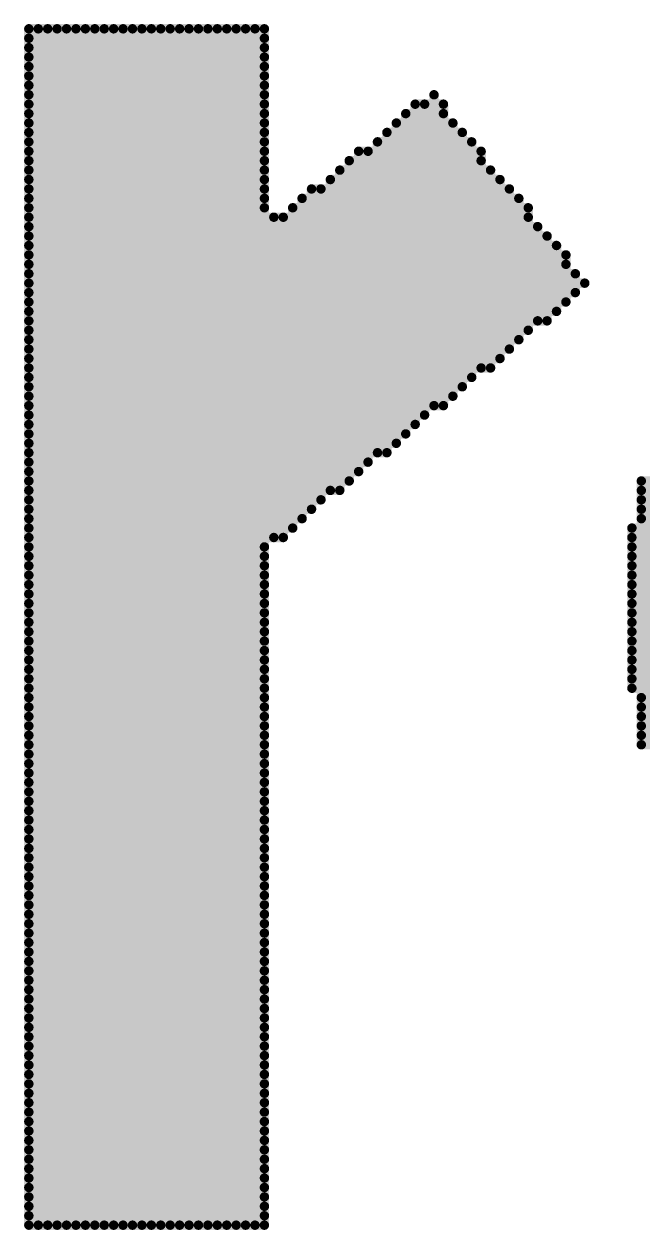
# Model space of a CAD drawing. Header units: millimetres. Extents: x 485.8 to 560.8, y 382.8 to 430.9.
# Drawn here: x 497.037 to 498.705, y 418.753 to 422.004 of the extents above; entities that cross this region are included whole.
import ezdxf

# ---------------------------------------------------------------- set-up
doc = ezdxf.new("R2010")
doc.units = ezdxf.units.MM
doc.layers.add('TOPOVERLAY', color=2, linetype='Continuous')

# ---------------------------------------------------------------- blocks, each defined once
blk = doc.blocks.new('12MM_8')
at = {"layer": 'TOPOVERLAY', "color": 150, "const_width": 0.0254}
for points in [[(7.4761, 3.2385), (8.1111, 3.2385)], [(7.4761, 0.0127), (7.4761, 3.2385)], [(7.4761, 3.2131), (8.1111, 3.2131)], [(7.5015, 0.0127), (7.5015, 3.2385)], [(7.5269, 0.0127), (7.5269, 3.2385)], [(7.5523, 0.0127), (7.5523, 3.2385)], [(7.5777, 0.0127), (7.5777, 3.2385)], [(7.6031, 0.0127), (7.6031, 3.2385)], [(7.6285, 0.0127), (7.6285, 3.2385)], [(7.6539, 0.0127), (7.6539, 3.2385)], [(7.6793, 0.0127), (7.6793, 3.2385)], [(7.7047, 0.0127), (7.7047, 3.2385)], [(7.7301, 0.0127), (7.7301, 3.2385)], [(7.7555, 0.0127), (7.7555, 3.2385)], [(7.7809, 0.0127), (7.7809, 3.2385)], [(7.8063, 0.0127), (7.8063, 3.2385)], [(7.8317, 0.0127), (7.8317, 3.2385)], [(7.8571, 0.0127), (7.8571, 3.2385)], [(7.8825, 0.0127), (7.8825, 3.2385)], [(7.9079, 0.0127), (7.9079, 3.2385)], [(7.9333, 0.0127), (7.9333, 3.2385)], [(7.9587, 0.0127), (7.9587, 3.2385)], [(7.9841, 0.0127), (7.9841, 3.2385)], [(8.0095, 0.0127), (8.0095, 3.2385)], [(8.0349, 0.0127), (8.0349, 3.2385)], [(8.0603, 0.0127), (8.0603, 3.2385)], [(8.0857, 0.0127), (8.0857, 3.2385)], [(8.1111, 0.0127), (8.1111, 3.2385)], [(7.4761, 3.1877), (8.1111, 3.1877)], [(7.4761, 3.1623), (8.1111, 3.1623)], [(7.4761, 3.1369), (8.1111, 3.1369)], [(7.4761, 3.1115), (8.1111, 3.1115)], [(7.4761, 3.0861), (8.1111, 3.0861)], [(7.4761, 3.0607), (8.1111, 3.0607)], [(8.5683, 2.2225), (8.5683, 3.0607)], [(7.4761, 3.0353), (8.1111, 3.0353)], [(8.5175, 3.0353), (8.5937, 3.0353)], [(8.5175, 2.1717), (8.5175, 3.0353)], [(8.5429, 2.1971), (8.5429, 3.0353)], [(8.5937, 2.2225), (8.5937, 3.0353)], [(7.4761, 3.0099), (8.1111, 3.0099)], [(7.4761, 2.9845), (8.1111, 2.9845)], [(8.4667, 2.9845), (8.6191, 2.9845)], [(8.4667, 2.1209), (8.4667, 2.9845)], [(8.4921, 3.0099), (8.5937, 3.0099)], [(8.4921, 2.1463), (8.4921, 3.0099)], [(8.6191, 2.2479), (8.6191, 2.9845)], [(7.4761, 2.9591), (8.1111, 2.9591)], [(8.4413, 2.9591), (8.6445, 2.9591)], [(8.4413, 2.0955), (8.4413, 2.9591)], [(8.6445, 2.2733), (8.6445, 2.9591)], [(7.4761, 2.9337), (8.1111, 2.9337)], [(8.4159, 2.9337), (8.6699, 2.9337)], [(8.4159, 2.0955), (8.4159, 2.9337)], [(8.6699, 2.2987), (8.6699, 2.9337)], [(7.4761, 2.9083), (8.1111, 2.9083)], [(7.4761, 2.8829), (8.1111, 2.8829)], [(8.3397, 2.8829), (8.6953, 2.8829)], [(8.3397, 2.0193), (8.3397, 2.8829)], [(8.3651, 2.9083), (8.6953, 2.9083)], [(8.3651, 2.0447), (8.3651, 2.9083)], [(8.3905, 2.0701), (8.3905, 2.9083)], [(8.6953, 2.3241), (8.6953, 2.9083)], [(7.4761, 2.8575), (8.1111, 2.8575)], [(8.3143, 2.8575), (8.7207, 2.8575)], [(8.3143, 1.9939), (8.3143, 2.8575)], [(8.7207, 2.3241), (8.7207, 2.8575)], [(7.4761, 2.8321), (8.1111, 2.8321)], [(8.2889, 2.8321), (8.7461, 2.8321)], [(8.2889, 1.9939), (8.2889, 2.8321)], [(8.7461, 2.3495), (8.7461, 2.8321)], [(7.4761, 2.8067), (8.1111, 2.8067)], [(8.2381, 2.8067), (8.7715, 2.8067)], [(8.2381, 1.9431), (8.2381, 2.8067)], [(8.2635, 1.9685), (8.2635, 2.8067)], [(8.7715, 2.3749), (8.7715, 2.8067)], [(7.4761, 2.7813), (8.1111, 2.7813)], [(7.4761, 2.7559), (8.1111, 2.7559)], [(8.1873, 2.7559), (8.8223, 2.7559)], [(8.1873, 1.8923), (8.1873, 2.7559)], [(8.2127, 2.7813), (8.7969, 2.7813)], [(8.2127, 1.9177), (8.2127, 2.7813)], [(8.7969, 2.4003), (8.7969, 2.7813)], [(8.8223, 2.4257), (8.8223, 2.7559)], [(7.4761, 2.7305), (8.8223, 2.7305)], [(8.1365, 1.8669), (8.1365, 2.7305)], [(8.1619, 1.8669), (8.1619, 2.7305)], [(7.4761, 2.7051), (8.8477, 2.7051)], [(8.8477, 2.4511), (8.8477, 2.7051)], [(7.4761, 2.6797), (8.8731, 2.6797)], [(7.4761, 2.6543), (8.8985, 2.6543)], [(8.8731, 2.4511), (8.8731, 2.6797)], [(8.8985, 2.4765), (8.8985, 2.6543)], [(7.4761, 2.6289), (8.9239, 2.6289)], [(8.9239, 2.5019), (8.9239, 2.6289)], [(7.4761, 2.6035), (8.9239, 2.6035)], [(7.4761, 2.5781), (8.9493, 2.5781)], [(8.9493, 2.5273), (8.9493, 2.5781)], [(7.4761, 2.5527), (8.9747, 2.5527)], [(7.4761, 2.5273), (8.9493, 2.5273)], [(7.4761, 2.5019), (8.9239, 2.5019)], [(7.4761, 2.4765), (8.8985, 2.4765)], [(7.4761, 2.4511), (8.8731, 2.4511)], [(7.4761, 2.4257), (8.8223, 2.4257)], [(7.4761, 2.4003), (8.7969, 2.4003)], [(7.4761, 2.3749), (8.7715, 2.3749)], [(7.4761, 2.3495), (8.7461, 2.3495)], [(7.4761, 2.3241), (8.7207, 2.3241)], [(7.4761, 2.2987), (8.6699, 2.2987)], [(7.4761, 2.2733), (8.6445, 2.2733)], [(7.4761, 2.2479), (8.6191, 2.2479)], [(7.4761, 2.2225), (8.5937, 2.2225)], [(7.4761, 2.1971), (8.5429, 2.1971)], [(7.4761, 2.1717), (8.5175, 2.1717)], [(7.4761, 2.1463), (8.4921, 2.1463)], [(7.4761, 2.1209), (8.4667, 2.1209)], [(7.4761, 2.0955), (8.4413, 2.0955)], [(7.4761, 2.0701), (8.3905, 2.0701)], [(7.4761, 2.0447), (8.3651, 2.0447)], [(7.4761, 2.0193), (8.3397, 2.0193)], [(9.1271, 2.0193), (12.3783, 2.0193)], [(9.1271, 1.3081), (9.1271, 2.0193)], [(7.4761, 1.9939), (8.3143, 1.9939)], [(9.1271, 1.9939), (12.3783, 1.9939)], [(7.4761, 1.9685), (8.2635, 1.9685)], [(7.4761, 1.9431), (8.2381, 1.9431)], [(9.1271, 1.9685), (12.3783, 1.9685)], [(9.1271, 1.9431), (12.4037, 1.9431)], [(7.4761, 1.9177), (8.2127, 1.9177)], [(9.1271, 1.9177), (12.4037, 1.9177)], [(7.4761, 1.8923), (8.1873, 1.8923)], [(9.1017, 1.8923), (12.4037, 1.8923)], [(9.1017, 1.4605), (9.1017, 1.8923)], [(7.4761, 1.8669), (8.1619, 1.8669)], [(7.4761, 1.8415), (8.1111, 1.8415)], [(9.1017, 1.8669), (12.4037, 1.8669)], [(9.1017, 1.8415), (12.4037, 1.8415)], [(7.4761, 1.8161), (8.1111, 1.8161)], [(9.1017, 1.8161), (12.4037, 1.8161)], [(7.4761, 1.7907), (8.1111, 1.7907)], [(9.1017, 1.7907), (12.4037, 1.7907)], [(7.4761, 1.7653), (8.1111, 1.7653)], [(9.1017, 1.7653), (12.4037, 1.7653)], [(7.4761, 1.7399), (8.1111, 1.7399)], [(7.4761, 1.7145), (8.1111, 1.7145)], [(9.1017, 1.7399), (12.4037, 1.7399)], [(9.1017, 1.7145), (12.4291, 1.7145)], [(7.4761, 1.6891), (8.1111, 1.6891)], [(9.1017, 1.6891), (12.4291, 1.6891)], [(7.4761, 1.6637), (8.1111, 1.6637)], [(9.1017, 1.6637), (12.4291, 1.6637)], [(7.4761, 1.6383), (8.1111, 1.6383)], [(9.1017, 1.6383), (12.4291, 1.6383)], [(7.4761, 1.6129), (8.1111, 1.6129)], [(7.4761, 1.5875), (8.1111, 1.5875)], [(9.1017, 1.6129), (12.4291, 1.6129)], [(9.1017, 1.5875), (12.4037, 1.5875)], [(7.4761, 1.5621), (8.1111, 1.5621)], [(9.1017, 1.5621), (12.4037, 1.5621)], [(7.4761, 1.5367), (8.1111, 1.5367)], [(9.1017, 1.5367), (12.4037, 1.5367)], [(7.4761, 1.5113), (8.1111, 1.5113)], [(7.4761, 1.4859), (8.1111, 1.4859)], [(9.1017, 1.5113), (12.4037, 1.5113)], [(9.1017, 1.4859), (9.7367, 1.4859)], [(7.4761, 1.4605), (8.1111, 1.4605)], [(9.1017, 1.4605), (9.7367, 1.4605)], [(7.4761, 1.4351), (8.1111, 1.4351)], [(9.1271, 1.4351), (9.7367, 1.4351)], [(7.4761, 1.4097), (8.1111, 1.4097)], [(9.1271, 1.4097), (9.7367, 1.4097)], [(7.4761, 1.3843), (8.1111, 1.3843)], [(7.4761, 1.3589), (8.1111, 1.3589)], [(9.1271, 1.3843), (9.7367, 1.3843)], [(9.1271, 1.3589), (9.7621, 1.3589)], [(7.4761, 1.3335), (8.1111, 1.3335)], [(9.1271, 1.3335), (9.7621, 1.3335)], [(7.4761, 1.3081), (8.1111, 1.3081)], [(9.1271, 1.3081), (9.7621, 1.3081)], [(7.4761, 1.2827), (8.1111, 1.2827)], [(7.4761, 1.2573), (8.1111, 1.2573)], [(7.4761, 1.2319), (8.1111, 1.2319)], [(7.4761, 1.2065), (8.1111, 1.2065)], [(7.4761, 1.1811), (8.1111, 1.1811)], [(7.4761, 1.1557), (8.1111, 1.1557)], [(7.4761, 1.1303), (8.1111, 1.1303)], [(7.4761, 1.1049), (8.1111, 1.1049)], [(7.4761, 1.0795), (8.1111, 1.0795)], [(7.4761, 1.0541), (8.1111, 1.0541)], [(7.4761, 1.0287), (8.1111, 1.0287)], [(7.4761, 1.0033), (8.1111, 1.0033)], [(7.4761, 0.9779), (8.1111, 0.9779)], [(7.4761, 0.9525), (8.1111, 0.9525)], [(7.4761, 0.9271), (8.1111, 0.9271)], [(7.4761, 0.9017), (8.1111, 0.9017)], [(7.4761, 0.8763), (8.1111, 0.8763)], [(7.4761, 0.8509), (8.1111, 0.8509)], [(7.4761, 0.8255), (8.1111, 0.8255)], [(7.4761, 0.8001), (8.1111, 0.8001)], [(7.4761, 0.7747), (8.1111, 0.7747)], [(7.4761, 0.7493), (8.1111, 0.7493)], [(7.4761, 0.7239), (8.1111, 0.7239)], [(7.4761, 0.6985), (8.1111, 0.6985)], [(7.4761, 0.6731), (8.1111, 0.6731)], [(7.4761, 0.6477), (8.1111, 0.6477)], [(7.4761, 0.6223), (8.1111, 0.6223)], [(7.4761, 0.5969), (8.1111, 0.5969)], [(7.4761, 0.5715), (8.1111, 0.5715)], [(7.4761, 0.5461), (8.1111, 0.5461)], [(7.4761, 0.5207), (8.1111, 0.5207)], [(7.4761, 0.4953), (8.1111, 0.4953)], [(7.4761, 0.4699), (8.1111, 0.4699)], [(7.4761, 0.4445), (8.1111, 0.4445)], [(7.4761, 0.4191), (8.1111, 0.4191)], [(7.4761, 0.3937), (8.1111, 0.3937)], [(7.4761, 0.3683), (8.1111, 0.3683)], [(7.4761, 0.3429), (8.1111, 0.3429)], [(7.4761, 0.3175), (8.1111, 0.3175)], [(7.4761, 0.2921), (8.1111, 0.2921)], [(7.4761, 0.2667), (8.1111, 0.2667)], [(7.4761, 0.2413), (8.1111, 0.2413)], [(7.4761, 0.2159), (8.1111, 0.2159)], [(7.4761, 0.1905), (8.1111, 0.1905)], [(7.4761, 0.1651), (8.1111, 0.1651)], [(7.4761, 0.1397), (8.1111, 0.1397)], [(7.4761, 0.1143), (8.1111, 0.1143)], [(7.4761, 0.0889), (8.1111, 0.0889)], [(7.4761, 0.0635), (8.1111, 0.0635)], [(7.4761, 0.0381), (8.1111, 0.0381)], [(7.4761, 0.0127), (8.1111, 0.0127)]]:
    blk.add_lwpolyline(points, dxfattribs=at)
at = {"layer": 'TOPOVERLAY', "color": 150, "const_width": 0.0127}
for points in [[(7.4697, 3.2385, 1), (7.4824, 3.2385, 1)], [(7.4697, 3.2385, 1), (7.4824, 3.2385, 1)], [(7.4697, 3.2131, 1), (7.4824, 3.2131, 1)], [(7.4951, 3.2385, 1), (7.5078, 3.2385, 1)], [(7.5205, 3.2385, 1), (7.5332, 3.2385, 1)], [(7.5459, 3.2385, 1), (7.5586, 3.2385, 1)], [(7.5713, 3.2385, 1), (7.584, 3.2385, 1)], [(7.5967, 3.2385, 1), (7.6094, 3.2385, 1)], [(7.6221, 3.2385, 1), (7.6348, 3.2385, 1)], [(7.6475, 3.2385, 1), (7.6602, 3.2385, 1)], [(7.6729, 3.2385, 1), (7.6856, 3.2385, 1)], [(7.6983, 3.2385, 1), (7.711, 3.2385, 1)], [(7.7237, 3.2385, 1), (7.7364, 3.2385, 1)], [(7.7491, 3.2385, 1), (7.7618, 3.2385, 1)], [(7.7745, 3.2385, 1), (7.7872, 3.2385, 1)], [(7.7999, 3.2385, 1), (7.8126, 3.2385, 1)], [(7.8253, 3.2385, 1), (7.838, 3.2385, 1)], [(7.8507, 3.2385, 1), (7.8634, 3.2385, 1)], [(7.8761, 3.2385, 1), (7.8888, 3.2385, 1)], [(7.9015, 3.2385, 1), (7.9142, 3.2385, 1)], [(7.9269, 3.2385, 1), (7.9396, 3.2385, 1)], [(7.9523, 3.2385, 1), (7.965, 3.2385, 1)], [(7.9777, 3.2385, 1), (7.9904, 3.2385, 1)], [(8.0031, 3.2385, 1), (8.0158, 3.2385, 1)], [(8.0285, 3.2385, 1), (8.0412, 3.2385, 1)], [(8.0539, 3.2385, 1), (8.0666, 3.2385, 1)], [(8.0793, 3.2385, 1), (8.092, 3.2385, 1)], [(8.1047, 3.2385, 1), (8.1174, 3.2385, 1)], [(8.1047, 3.2385, 1), (8.1174, 3.2385, 1)], [(8.1047, 3.2131, 1), (8.1174, 3.2131, 1)], [(7.4697, 3.1877, 1), (7.4824, 3.1877, 1)], [(8.1047, 3.1877, 1), (8.1174, 3.1877, 1)], [(7.4697, 3.1623, 1), (7.4824, 3.1623, 1)], [(8.1047, 3.1623, 1), (8.1174, 3.1623, 1)], [(7.4697, 3.1369, 1), (7.4824, 3.1369, 1)], [(7.4697, 3.1115, 1), (7.4824, 3.1115, 1)], [(8.1047, 3.1369, 1), (8.1174, 3.1369, 1)], [(8.1047, 3.1115, 1), (8.1174, 3.1115, 1)], [(7.4697, 3.0861, 1), (7.4824, 3.0861, 1)], [(8.1047, 3.0861, 1), (8.1174, 3.0861, 1)], [(7.4697, 3.0607, 1), (7.4824, 3.0607, 1)], [(8.1047, 3.0607, 1), (8.1174, 3.0607, 1)], [(8.5619, 3.0607, 1), (8.5746, 3.0607, 1)], [(7.4697, 3.0353, 1), (7.4824, 3.0353, 1)], [(8.1047, 3.0353, 1), (8.1174, 3.0353, 1)], [(8.5111, 3.0353, 1), (8.5238, 3.0353, 1)], [(8.5111, 3.0353, 1), (8.5238, 3.0353, 1)], [(8.5365, 3.0353, 1), (8.5492, 3.0353, 1)], [(8.5873, 3.0353, 1), (8.6, 3.0353, 1)], [(8.5873, 3.0353, 1), (8.6, 3.0353, 1)], [(7.4697, 3.0099, 1), (7.4824, 3.0099, 1)], [(7.4697, 2.9845, 1), (7.4824, 2.9845, 1)], [(8.1047, 3.0099, 1), (8.1174, 3.0099, 1)], [(8.1047, 2.9845, 1), (8.1174, 2.9845, 1)], [(8.4603, 2.9845, 1), (8.473, 2.9845, 1)], [(8.4603, 2.9845, 1), (8.473, 2.9845, 1)], [(8.4857, 3.0099, 1), (8.4984, 3.0099, 1)], [(8.4857, 3.0099, 1), (8.4984, 3.0099, 1)], [(8.5873, 3.0099, 1), (8.6, 3.0099, 1)], [(8.6127, 2.9845, 1), (8.6254, 2.9845, 1)], [(8.6127, 2.9845, 1), (8.6254, 2.9845, 1)], [(7.4697, 2.9591, 1), (7.4824, 2.9591, 1)], [(8.1047, 2.9591, 1), (8.1174, 2.9591, 1)], [(8.4349, 2.9591, 1), (8.4476, 2.9591, 1)], [(8.4349, 2.9591, 1), (8.4476, 2.9591, 1)], [(8.6381, 2.9591, 1), (8.6508, 2.9591, 1)], [(8.6381, 2.9591, 1), (8.6508, 2.9591, 1)], [(7.4697, 2.9337, 1), (7.4824, 2.9337, 1)], [(8.1047, 2.9337, 1), (8.1174, 2.9337, 1)], [(8.4095, 2.9337, 1), (8.4222, 2.9337, 1)], [(8.4095, 2.9337, 1), (8.4222, 2.9337, 1)], [(8.6635, 2.9337, 1), (8.6762, 2.9337, 1)], [(8.6635, 2.9337, 1), (8.6762, 2.9337, 1)], [(7.4697, 2.9083, 1), (7.4824, 2.9083, 1)], [(7.4697, 2.8829, 1), (7.4824, 2.8829, 1)], [(8.1047, 2.9083, 1), (8.1174, 2.9083, 1)], [(8.1047, 2.8829, 1), (8.1174, 2.8829, 1)], [(8.3333, 2.8829, 1), (8.346, 2.8829, 1)], [(8.3333, 2.8829, 1), (8.346, 2.8829, 1)], [(8.3587, 2.9083, 1), (8.3714, 2.9083, 1)], [(8.3587, 2.9083, 1), (8.3714, 2.9083, 1)], [(8.3841, 2.9083, 1), (8.3968, 2.9083, 1)], [(8.6889, 2.9083, 1), (8.7016, 2.9083, 1)], [(8.6889, 2.9083, 1), (8.7016, 2.9083, 1)], [(8.6889, 2.8829, 1), (8.7016, 2.8829, 1)], [(7.4697, 2.8575, 1), (7.4824, 2.8575, 1)], [(8.1047, 2.8575, 1), (8.1174, 2.8575, 1)], [(8.3079, 2.8575, 1), (8.3206, 2.8575, 1)], [(8.3079, 2.8575, 1), (8.3206, 2.8575, 1)], [(8.7143, 2.8575, 1), (8.727, 2.8575, 1)], [(8.7143, 2.8575, 1), (8.727, 2.8575, 1)], [(7.4697, 2.8321, 1), (7.4824, 2.8321, 1)], [(8.1047, 2.8321, 1), (8.1174, 2.8321, 1)], [(8.2825, 2.8321, 1), (8.2952, 2.8321, 1)], [(8.2825, 2.8321, 1), (8.2952, 2.8321, 1)], [(8.7397, 2.8321, 1), (8.7524, 2.8321, 1)], [(8.7397, 2.8321, 1), (8.7524, 2.8321, 1)], [(7.4697, 2.8067, 1), (7.4824, 2.8067, 1)], [(8.1047, 2.8067, 1), (8.1174, 2.8067, 1)], [(8.2317, 2.8067, 1), (8.2444, 2.8067, 1)], [(8.2317, 2.8067, 1), (8.2444, 2.8067, 1)], [(8.2571, 2.8067, 1), (8.2698, 2.8067, 1)], [(8.7651, 2.8067, 1), (8.7778, 2.8067, 1)], [(8.7651, 2.8067, 1), (8.7778, 2.8067, 1)], [(7.4697, 2.7813, 1), (7.4824, 2.7813, 1)], [(7.4697, 2.7559, 1), (7.4824, 2.7559, 1)], [(8.1047, 2.7813, 1), (8.1174, 2.7813, 1)], [(8.1047, 2.7559, 1), (8.1174, 2.7559, 1)], [(8.1809, 2.7559, 1), (8.1936, 2.7559, 1)], [(8.1809, 2.7559, 1), (8.1936, 2.7559, 1)], [(8.2063, 2.7813, 1), (8.219, 2.7813, 1)], [(8.2063, 2.7813, 1), (8.219, 2.7813, 1)], [(8.7905, 2.7813, 1), (8.8032, 2.7813, 1)], [(8.7905, 2.7813, 1), (8.8032, 2.7813, 1)], [(8.8159, 2.7559, 1), (8.8286, 2.7559, 1)], [(8.8159, 2.7559, 1), (8.8286, 2.7559, 1)], [(7.4697, 2.7305, 1), (7.4824, 2.7305, 1)], [(8.1301, 2.7305, 1), (8.1428, 2.7305, 1)], [(8.1555, 2.7305, 1), (8.1682, 2.7305, 1)], [(8.8159, 2.7305, 1), (8.8286, 2.7305, 1)], [(7.4697, 2.7051, 1), (7.4824, 2.7051, 1)], [(8.8413, 2.7051, 1), (8.854, 2.7051, 1)], [(8.8413, 2.7051, 1), (8.854, 2.7051, 1)], [(7.4697, 2.6797, 1), (7.4824, 2.6797, 1)], [(7.4697, 2.6543, 1), (7.4824, 2.6543, 1)], [(8.8667, 2.6797, 1), (8.8794, 2.6797, 1)], [(8.8667, 2.6797, 1), (8.8794, 2.6797, 1)], [(8.8921, 2.6543, 1), (8.9048, 2.6543, 1)], [(8.8921, 2.6543, 1), (8.9048, 2.6543, 1)], [(7.4697, 2.6289, 1), (7.4824, 2.6289, 1)], [(8.9175, 2.6289, 1), (8.9302, 2.6289, 1)], [(8.9175, 2.6289, 1), (8.9302, 2.6289, 1)], [(7.4697, 2.6035, 1), (7.4824, 2.6035, 1)], [(8.9175, 2.6035, 1), (8.9302, 2.6035, 1)], [(7.4697, 2.5781, 1), (7.4824, 2.5781, 1)], [(8.9429, 2.5781, 1), (8.9556, 2.5781, 1)], [(8.9429, 2.5781, 1), (8.9556, 2.5781, 1)], [(7.4697, 2.5527, 1), (7.4824, 2.5527, 1)], [(7.4697, 2.5273, 1), (7.4824, 2.5273, 1)], [(8.9429, 2.5273, 1), (8.9556, 2.5273, 1)], [(8.9429, 2.5273, 1), (8.9556, 2.5273, 1)], [(8.9683, 2.5527, 1), (8.981, 2.5527, 1)], [(7.4697, 2.5019, 1), (7.4824, 2.5019, 1)], [(8.9175, 2.5019, 1), (8.9302, 2.5019, 1)], [(8.9175, 2.5019, 1), (8.9302, 2.5019, 1)], [(7.4697, 2.4765, 1), (7.4824, 2.4765, 1)], [(8.8921, 2.4765, 1), (8.9048, 2.4765, 1)], [(8.8921, 2.4765, 1), (8.9048, 2.4765, 1)], [(7.4697, 2.4511, 1), (7.4824, 2.4511, 1)], [(8.8413, 2.4511, 1), (8.854, 2.4511, 1)], [(8.8667, 2.4511, 1), (8.8794, 2.4511, 1)], [(8.8667, 2.4511, 1), (8.8794, 2.4511, 1)], [(7.4697, 2.4257, 1), (7.4824, 2.4257, 1)], [(7.4697, 2.4003, 1), (7.4824, 2.4003, 1)], [(8.7905, 2.4003, 1), (8.8032, 2.4003, 1)], [(8.7905, 2.4003, 1), (8.8032, 2.4003, 1)], [(8.8159, 2.4257, 1), (8.8286, 2.4257, 1)], [(8.8159, 2.4257, 1), (8.8286, 2.4257, 1)], [(7.4697, 2.3749, 1), (7.4824, 2.3749, 1)], [(8.7651, 2.3749, 1), (8.7778, 2.3749, 1)], [(8.7651, 2.3749, 1), (8.7778, 2.3749, 1)], [(7.4697, 2.3495, 1), (7.4824, 2.3495, 1)], [(8.7397, 2.3495, 1), (8.7524, 2.3495, 1)], [(8.7397, 2.3495, 1), (8.7524, 2.3495, 1)], [(7.4697, 2.3241, 1), (7.4824, 2.3241, 1)], [(7.4697, 2.2987, 1), (7.4824, 2.2987, 1)], [(8.6635, 2.2987, 1), (8.6762, 2.2987, 1)], [(8.6635, 2.2987, 1), (8.6762, 2.2987, 1)], [(8.6889, 2.3241, 1), (8.7016, 2.3241, 1)], [(8.7143, 2.3241, 1), (8.727, 2.3241, 1)], [(8.7143, 2.3241, 1), (8.727, 2.3241, 1)], [(7.4697, 2.2733, 1), (7.4824, 2.2733, 1)], [(8.6381, 2.2733, 1), (8.6508, 2.2733, 1)], [(8.6381, 2.2733, 1), (8.6508, 2.2733, 1)], [(7.4697, 2.2479, 1), (7.4824, 2.2479, 1)], [(8.6127, 2.2479, 1), (8.6254, 2.2479, 1)], [(8.6127, 2.2479, 1), (8.6254, 2.2479, 1)], [(7.4697, 2.2225, 1), (7.4824, 2.2225, 1)], [(8.5619, 2.2225, 1), (8.5746, 2.2225, 1)], [(8.5873, 2.2225, 1), (8.6, 2.2225, 1)], [(8.5873, 2.2225, 1), (8.6, 2.2225, 1)], [(7.4697, 2.1971, 1), (7.4824, 2.1971, 1)], [(7.4697, 2.1717, 1), (7.4824, 2.1717, 1)], [(8.5111, 2.1717, 1), (8.5238, 2.1717, 1)], [(8.5111, 2.1717, 1), (8.5238, 2.1717, 1)], [(8.5365, 2.1971, 1), (8.5492, 2.1971, 1)], [(8.5365, 2.1971, 1), (8.5492, 2.1971, 1)], [(7.4697, 2.1463, 1), (7.4824, 2.1463, 1)], [(8.4857, 2.1463, 1), (8.4984, 2.1463, 1)], [(8.4857, 2.1463, 1), (8.4984, 2.1463, 1)], [(7.4697, 2.1209, 1), (7.4824, 2.1209, 1)], [(8.4603, 2.1209, 1), (8.473, 2.1209, 1)], [(8.4603, 2.1209, 1), (8.473, 2.1209, 1)], [(7.4697, 2.0955, 1), (7.4824, 2.0955, 1)], [(7.4697, 2.0701, 1), (7.4824, 2.0701, 1)], [(8.3841, 2.0701, 1), (8.3968, 2.0701, 1)], [(8.3841, 2.0701, 1), (8.3968, 2.0701, 1)], [(8.4095, 2.0955, 1), (8.4222, 2.0955, 1)], [(8.4349, 2.0955, 1), (8.4476, 2.0955, 1)], [(8.4349, 2.0955, 1), (8.4476, 2.0955, 1)], [(7.4697, 2.0447, 1), (7.4824, 2.0447, 1)], [(8.3587, 2.0447, 1), (8.3714, 2.0447, 1)], [(8.3587, 2.0447, 1), (8.3714, 2.0447, 1)], [(7.4697, 2.0193, 1), (7.4824, 2.0193, 1)], [(8.3333, 2.0193, 1), (8.346, 2.0193, 1)], [(8.3333, 2.0193, 1), (8.346, 2.0193, 1)], [(9.1207, 2.0193, 1), (9.1334, 2.0193, 1)], [(9.1207, 2.0193, 1), (9.1334, 2.0193, 1)], [(7.4697, 1.9939, 1), (7.4824, 1.9939, 1)], [(8.2825, 1.9939, 1), (8.2952, 1.9939, 1)], [(8.3079, 1.9939, 1), (8.3206, 1.9939, 1)], [(8.3079, 1.9939, 1), (8.3206, 1.9939, 1)], [(9.1207, 1.9939, 1), (9.1334, 1.9939, 1)], [(7.4697, 1.9685, 1), (7.4824, 1.9685, 1)], [(7.4697, 1.9431, 1), (7.4824, 1.9431, 1)], [(8.2317, 1.9431, 1), (8.2444, 1.9431, 1)], [(8.2317, 1.9431, 1), (8.2444, 1.9431, 1)], [(8.2571, 1.9685, 1), (8.2698, 1.9685, 1)], [(8.2571, 1.9685, 1), (8.2698, 1.9685, 1)], [(9.1207, 1.9685, 1), (9.1334, 1.9685, 1)], [(9.1207, 1.9431, 1), (9.1334, 1.9431, 1)], [(7.4697, 1.9177, 1), (7.4824, 1.9177, 1)], [(8.2063, 1.9177, 1), (8.219, 1.9177, 1)], [(8.2063, 1.9177, 1), (8.219, 1.9177, 1)], [(9.1207, 1.9177, 1), (9.1334, 1.9177, 1)], [(7.4697, 1.8923, 1), (7.4824, 1.8923, 1)], [(8.1809, 1.8923, 1), (8.1936, 1.8923, 1)], [(8.1809, 1.8923, 1), (8.1936, 1.8923, 1)], [(9.0953, 1.8923, 1), (9.108, 1.8923, 1)], [(9.0953, 1.8923, 1), (9.108, 1.8923, 1)], [(7.4697, 1.8669, 1), (7.4824, 1.8669, 1)], [(7.4697, 1.8415, 1), (7.4824, 1.8415, 1)], [(8.1047, 1.8415, 1), (8.1174, 1.8415, 1)], [(8.1301, 1.8669, 1), (8.1428, 1.8669, 1)], [(8.1555, 1.8669, 1), (8.1682, 1.8669, 1)], [(8.1555, 1.8669, 1), (8.1682, 1.8669, 1)], [(9.0953, 1.8669, 1), (9.108, 1.8669, 1)], [(9.0953, 1.8415, 1), (9.108, 1.8415, 1)], [(7.4697, 1.8161, 1), (7.4824, 1.8161, 1)], [(8.1047, 1.8161, 1), (8.1174, 1.8161, 1)], [(9.0953, 1.8161, 1), (9.108, 1.8161, 1)], [(7.4697, 1.7907, 1), (7.4824, 1.7907, 1)], [(8.1047, 1.7907, 1), (8.1174, 1.7907, 1)], [(9.0953, 1.7907, 1), (9.108, 1.7907, 1)], [(7.4697, 1.7653, 1), (7.4824, 1.7653, 1)], [(8.1047, 1.7653, 1), (8.1174, 1.7653, 1)], [(9.0953, 1.7653, 1), (9.108, 1.7653, 1)], [(7.4697, 1.7399, 1), (7.4824, 1.7399, 1)], [(7.4697, 1.7145, 1), (7.4824, 1.7145, 1)], [(8.1047, 1.7399, 1), (8.1174, 1.7399, 1)], [(8.1047, 1.7145, 1), (8.1174, 1.7145, 1)], [(9.0953, 1.7399, 1), (9.108, 1.7399, 1)], [(9.0953, 1.7145, 1), (9.108, 1.7145, 1)], [(7.4697, 1.6891, 1), (7.4824, 1.6891, 1)], [(8.1047, 1.6891, 1), (8.1174, 1.6891, 1)], [(9.0953, 1.6891, 1), (9.108, 1.6891, 1)], [(7.4697, 1.6637, 1), (7.4824, 1.6637, 1)], [(8.1047, 1.6637, 1), (8.1174, 1.6637, 1)], [(9.0953, 1.6637, 1), (9.108, 1.6637, 1)], [(7.4697, 1.6383, 1), (7.4824, 1.6383, 1)], [(8.1047, 1.6383, 1), (8.1174, 1.6383, 1)], [(9.0953, 1.6383, 1), (9.108, 1.6383, 1)], [(7.4697, 1.6129, 1), (7.4824, 1.6129, 1)], [(7.4697, 1.5875, 1), (7.4824, 1.5875, 1)], [(8.1047, 1.6129, 1), (8.1174, 1.6129, 1)], [(8.1047, 1.5875, 1), (8.1174, 1.5875, 1)], [(9.0953, 1.6129, 1), (9.108, 1.6129, 1)], [(9.0953, 1.5875, 1), (9.108, 1.5875, 1)], [(7.4697, 1.5621, 1), (7.4824, 1.5621, 1)], [(8.1047, 1.5621, 1), (8.1174, 1.5621, 1)], [(9.0953, 1.5621, 1), (9.108, 1.5621, 1)], [(7.4697, 1.5367, 1), (7.4824, 1.5367, 1)], [(8.1047, 1.5367, 1), (8.1174, 1.5367, 1)], [(9.0953, 1.5367, 1), (9.108, 1.5367, 1)], [(7.4697, 1.5113, 1), (7.4824, 1.5113, 1)], [(7.4697, 1.4859, 1), (7.4824, 1.4859, 1)], [(8.1047, 1.5113, 1), (8.1174, 1.5113, 1)], [(8.1047, 1.4859, 1), (8.1174, 1.4859, 1)], [(9.0953, 1.5113, 1), (9.108, 1.5113, 1)], [(9.0953, 1.4859, 1), (9.108, 1.4859, 1)], [(7.4697, 1.4605, 1), (7.4824, 1.4605, 1)], [(8.1047, 1.4605, 1), (8.1174, 1.4605, 1)], [(9.0953, 1.4605, 1), (9.108, 1.4605, 1)], [(9.0953, 1.4605, 1), (9.108, 1.4605, 1)], [(7.4697, 1.4351, 1), (7.4824, 1.4351, 1)], [(8.1047, 1.4351, 1), (8.1174, 1.4351, 1)], [(9.1207, 1.4351, 1), (9.1334, 1.4351, 1)], [(7.4697, 1.4097, 1), (7.4824, 1.4097, 1)], [(8.1047, 1.4097, 1), (8.1174, 1.4097, 1)], [(9.1207, 1.4097, 1), (9.1334, 1.4097, 1)], [(7.4697, 1.3843, 1), (7.4824, 1.3843, 1)], [(7.4697, 1.3589, 1), (7.4824, 1.3589, 1)], [(8.1047, 1.3843, 1), (8.1174, 1.3843, 1)], [(8.1047, 1.3589, 1), (8.1174, 1.3589, 1)], [(9.1207, 1.3843, 1), (9.1334, 1.3843, 1)], [(9.1207, 1.3589, 1), (9.1334, 1.3589, 1)], [(7.4697, 1.3335, 1), (7.4824, 1.3335, 1)], [(8.1047, 1.3335, 1), (8.1174, 1.3335, 1)], [(9.1207, 1.3335, 1), (9.1334, 1.3335, 1)], [(7.4697, 1.3081, 1), (7.4824, 1.3081, 1)], [(8.1047, 1.3081, 1), (8.1174, 1.3081, 1)], [(9.1207, 1.3081, 1), (9.1334, 1.3081, 1)], [(9.1207, 1.3081, 1), (9.1334, 1.3081, 1)], [(7.4697, 1.2827, 1), (7.4824, 1.2827, 1)], [(7.4697, 1.2573, 1), (7.4824, 1.2573, 1)], [(8.1047, 1.2827, 1), (8.1174, 1.2827, 1)], [(8.1047, 1.2573, 1), (8.1174, 1.2573, 1)], [(7.4697, 1.2319, 1), (7.4824, 1.2319, 1)], [(8.1047, 1.2319, 1), (8.1174, 1.2319, 1)], [(7.4697, 1.2065, 1), (7.4824, 1.2065, 1)], [(8.1047, 1.2065, 1), (8.1174, 1.2065, 1)], [(7.4697, 1.1811, 1), (7.4824, 1.1811, 1)], [(8.1047, 1.1811, 1), (8.1174, 1.1811, 1)], [(7.4697, 1.1557, 1), (7.4824, 1.1557, 1)], [(7.4697, 1.1303, 1), (7.4824, 1.1303, 1)], [(8.1047, 1.1557, 1), (8.1174, 1.1557, 1)], [(8.1047, 1.1303, 1), (8.1174, 1.1303, 1)], [(7.4697, 1.1049, 1), (7.4824, 1.1049, 1)], [(8.1047, 1.1049, 1), (8.1174, 1.1049, 1)], [(7.4697, 1.0795, 1), (7.4824, 1.0795, 1)], [(8.1047, 1.0795, 1), (8.1174, 1.0795, 1)], [(7.4697, 1.0541, 1), (7.4824, 1.0541, 1)], [(7.4697, 1.0287, 1), (7.4824, 1.0287, 1)], [(8.1047, 1.0541, 1), (8.1174, 1.0541, 1)], [(8.1047, 1.0287, 1), (8.1174, 1.0287, 1)], [(7.4697, 1.0033, 1), (7.4824, 1.0033, 1)], [(8.1047, 1.0033, 1), (8.1174, 1.0033, 1)], [(7.4697, 0.9779, 1), (7.4824, 0.9779, 1)], [(8.1047, 0.9779, 1), (8.1174, 0.9779, 1)], [(7.4697, 0.9525, 1), (7.4824, 0.9525, 1)], [(8.1047, 0.9525, 1), (8.1174, 0.9525, 1)], [(7.4697, 0.9271, 1), (7.4824, 0.9271, 1)], [(7.4697, 0.9017, 1), (7.4824, 0.9017, 1)], [(8.1047, 0.9271, 1), (8.1174, 0.9271, 1)], [(8.1047, 0.9017, 1), (8.1174, 0.9017, 1)], [(7.4697, 0.8763, 1), (7.4824, 0.8763, 1)], [(8.1047, 0.8763, 1), (8.1174, 0.8763, 1)], [(7.4697, 0.8509, 1), (7.4824, 0.8509, 1)], [(8.1047, 0.8509, 1), (8.1174, 0.8509, 1)], [(7.4697, 0.8255, 1), (7.4824, 0.8255, 1)], [(8.1047, 0.8255, 1), (8.1174, 0.8255, 1)], [(7.4697, 0.8001, 1), (7.4824, 0.8001, 1)], [(7.4697, 0.7747, 1), (7.4824, 0.7747, 1)], [(8.1047, 0.8001, 1), (8.1174, 0.8001, 1)], [(8.1047, 0.7747, 1), (8.1174, 0.7747, 1)], [(7.4697, 0.7493, 1), (7.4824, 0.7493, 1)], [(8.1047, 0.7493, 1), (8.1174, 0.7493, 1)], [(7.4697, 0.7239, 1), (7.4824, 0.7239, 1)], [(8.1047, 0.7239, 1), (8.1174, 0.7239, 1)], [(7.4697, 0.6985, 1), (7.4824, 0.6985, 1)], [(7.4697, 0.6731, 1), (7.4824, 0.6731, 1)], [(8.1047, 0.6985, 1), (8.1174, 0.6985, 1)], [(8.1047, 0.6731, 1), (8.1174, 0.6731, 1)], [(7.4697, 0.6477, 1), (7.4824, 0.6477, 1)], [(8.1047, 0.6477, 1), (8.1174, 0.6477, 1)], [(7.4697, 0.6223, 1), (7.4824, 0.6223, 1)], [(8.1047, 0.6223, 1), (8.1174, 0.6223, 1)], [(7.4697, 0.5969, 1), (7.4824, 0.5969, 1)], [(8.1047, 0.5969, 1), (8.1174, 0.5969, 1)], [(7.4697, 0.5715, 1), (7.4824, 0.5715, 1)], [(7.4697, 0.5461, 1), (7.4824, 0.5461, 1)], [(8.1047, 0.5715, 1), (8.1174, 0.5715, 1)], [(8.1047, 0.5461, 1), (8.1174, 0.5461, 1)], [(7.4697, 0.5207, 1), (7.4824, 0.5207, 1)], [(8.1047, 0.5207, 1), (8.1174, 0.5207, 1)], [(7.4697, 0.4953, 1), (7.4824, 0.4953, 1)], [(8.1047, 0.4953, 1), (8.1174, 0.4953, 1)], [(7.4697, 0.4699, 1), (7.4824, 0.4699, 1)], [(7.4697, 0.4445, 1), (7.4824, 0.4445, 1)], [(8.1047, 0.4699, 1), (8.1174, 0.4699, 1)], [(8.1047, 0.4445, 1), (8.1174, 0.4445, 1)], [(7.4697, 0.4191, 1), (7.4824, 0.4191, 1)], [(8.1047, 0.4191, 1), (8.1174, 0.4191, 1)], [(7.4697, 0.3937, 1), (7.4824, 0.3937, 1)], [(8.1047, 0.3937, 1), (8.1174, 0.3937, 1)], [(7.4697, 0.3683, 1), (7.4824, 0.3683, 1)], [(8.1047, 0.3683, 1), (8.1174, 0.3683, 1)], [(7.4697, 0.3429, 1), (7.4824, 0.3429, 1)], [(7.4697, 0.3175, 1), (7.4824, 0.3175, 1)], [(8.1047, 0.3429, 1), (8.1174, 0.3429, 1)], [(8.1047, 0.3175, 1), (8.1174, 0.3175, 1)], [(7.4697, 0.2921, 1), (7.4824, 0.2921, 1)], [(8.1047, 0.2921, 1), (8.1174, 0.2921, 1)], [(7.4697, 0.2667, 1), (7.4824, 0.2667, 1)], [(8.1047, 0.2667, 1), (8.1174, 0.2667, 1)], [(7.4697, 0.2413, 1), (7.4824, 0.2413, 1)], [(7.4697, 0.2159, 1), (7.4824, 0.2159, 1)], [(8.1047, 0.2413, 1), (8.1174, 0.2413, 1)], [(8.1047, 0.2159, 1), (8.1174, 0.2159, 1)], [(7.4697, 0.1905, 1), (7.4824, 0.1905, 1)], [(8.1047, 0.1905, 1), (8.1174, 0.1905, 1)], [(7.4697, 0.1651, 1), (7.4824, 0.1651, 1)], [(8.1047, 0.1651, 1), (8.1174, 0.1651, 1)], [(7.4697, 0.1397, 1), (7.4824, 0.1397, 1)], [(8.1047, 0.1397, 1), (8.1174, 0.1397, 1)], [(7.4697, 0.1143, 1), (7.4824, 0.1143, 1)], [(7.4697, 0.0889, 1), (7.4824, 0.0889, 1)], [(8.1047, 0.1143, 1), (8.1174, 0.1143, 1)], [(8.1047, 0.0889, 1), (8.1174, 0.0889, 1)], [(7.4697, 0.0635, 1), (7.4824, 0.0635, 1)], [(8.1047, 0.0635, 1), (8.1174, 0.0635, 1)], [(7.4697, 0.0381, 1), (7.4824, 0.0381, 1)], [(8.1047, 0.0381, 1), (8.1174, 0.0381, 1)], [(7.4697, 0.0127, 1), (7.4824, 0.0127, 1)], [(7.4697, 0.0127, 1), (7.4824, 0.0127, 1)], [(7.4951, 0.0127, 1), (7.5078, 0.0127, 1)], [(7.5205, 0.0127, 1), (7.5332, 0.0127, 1)], [(7.5459, 0.0127, 1), (7.5586, 0.0127, 1)], [(7.5713, 0.0127, 1), (7.584, 0.0127, 1)], [(7.5967, 0.0127, 1), (7.6094, 0.0127, 1)], [(7.6221, 0.0127, 1), (7.6348, 0.0127, 1)], [(7.6475, 0.0127, 1), (7.6602, 0.0127, 1)], [(7.6729, 0.0127, 1), (7.6856, 0.0127, 1)], [(7.6983, 0.0127, 1), (7.711, 0.0127, 1)], [(7.7237, 0.0127, 1), (7.7364, 0.0127, 1)], [(7.7491, 0.0127, 1), (7.7618, 0.0127, 1)], [(7.7745, 0.0127, 1), (7.7872, 0.0127, 1)], [(7.7999, 0.0127, 1), (7.8126, 0.0127, 1)], [(7.8253, 0.0127, 1), (7.838, 0.0127, 1)], [(7.8507, 0.0127, 1), (7.8634, 0.0127, 1)], [(7.8761, 0.0127, 1), (7.8888, 0.0127, 1)], [(7.9015, 0.0127, 1), (7.9142, 0.0127, 1)], [(7.9269, 0.0127, 1), (7.9396, 0.0127, 1)], [(7.9523, 0.0127, 1), (7.965, 0.0127, 1)], [(7.9777, 0.0127, 1), (7.9904, 0.0127, 1)], [(8.0031, 0.0127, 1), (8.0158, 0.0127, 1)], [(8.0285, 0.0127, 1), (8.0412, 0.0127, 1)], [(8.0539, 0.0127, 1), (8.0666, 0.0127, 1)], [(8.0793, 0.0127, 1), (8.092, 0.0127, 1)], [(8.1047, 0.0127, 1), (8.1174, 0.0127, 1)], [(8.1047, 0.0127, 1), (8.1174, 0.0127, 1)]]:
    blk.add_lwpolyline(points, format="xyb", close=True, dxfattribs=at)

msp = doc.modelspace()

# ---------------------------------------------------------------- block references
at = {"color": 0, "lineweight": 5}
msp.add_blockref('12MM_8', (489.5739, 418.7531), dxfattribs=at)

doc.saveas('drawing.dxf')
